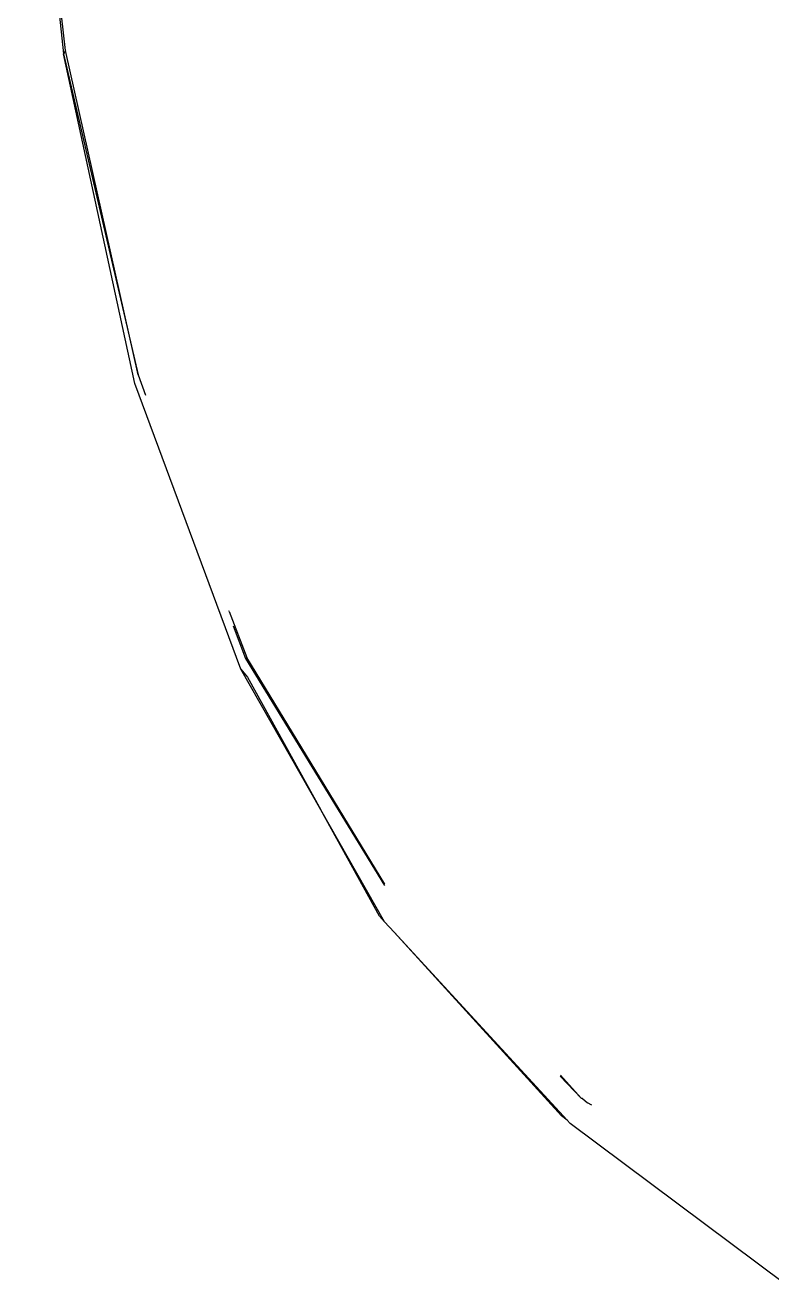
# Model space of a CAD drawing. Header units: millimetres. Extents: x -41292 to 298682, y -22072 to 33155.
# Drawn here: x 30560.85 to 30588.53, y -10373.09 to -10326.38 of the extents above; entities that cross this region are included whole.
import ezdxf

# ---------------------------------------------------------------- set-up
doc = ezdxf.new("R2010")
doc.units = ezdxf.units.MM

# ---------------------------------------------------------------- blocks, each defined once
blk = doc.blocks.new('rmfnasesx')
for p, q in [((58025.612, 5185.111), (58024.118, 5198.63)), ((58024.118, 5198.63), (58025.54, 5184.978)), ((58025.612, 5185.111), (58025.54, 5184.978)), ((58025.54, 5184.978), (58028.311, 5173.076)), ((58028.187, 5172.749), (58025.54, 5184.978)), ((58028.311, 5173.076), (58025.612, 5185.111)), ((58032.116, 5162.149), (58028.187, 5172.749)), ((58028.311, 5173.076), (58028.583, 5172.322)), ((58031.677, 5164.285), (58031.668, 5164.314)), ((58031.677, 5164.285), (58032.33, 5162.588)), ((58031.824, 5163.765), (58032.284, 5162.551)), ((58032.33, 5162.588), (58032.284, 5162.551)), ((58032.284, 5162.551), (58037.435, 5154.129)), ((58037.459, 5154.173), (58032.33, 5162.588)), ((58032.116, 5162.149), (58032.364, 5161.858)), ((58035.079, 5156.934), (58032.116, 5162.149)), ((58032.364, 5161.858), (58035.079, 5156.934)), ((58037.439, 5152.781), (58035.079, 5156.934)), ((58037.258, 5152.984), (58035.079, 5156.934)), ((58037.258, 5152.984), (58037.439, 5152.781)), ((58037.439, 5152.781), (58037.801, 5152.387)), ((58037.801, 5152.387), (58044.001, 5145.576)), ((58037.801, 5152.387), (58044.209, 5145.42)), ((58043.956, 5147.055), (58044.745, 5146.221)), ((58044.745, 5146.221), (58043.962, 5147.088)), ((58044.786, 5146.217), (58044.745, 5146.221)), ((58044.786, 5146.217), (58044.967, 5146.063)), ((58045.127, 5145.968), (58044.967, 5146.063)), ((58044.209, 5145.42), (58044.001, 5145.576)), ((58044.32, 5145.299), (58044.209, 5145.42)), ((58052.29, 5139.345), (58044.32, 5145.299))]:
    blk.add_line(p, q)

msp = doc.modelspace()

# ---------------------------------------------------------------- block references
msp.add_blockref('rmfnasesx', (-27463.272, -15512.431))

doc.saveas('drawing.dxf')
